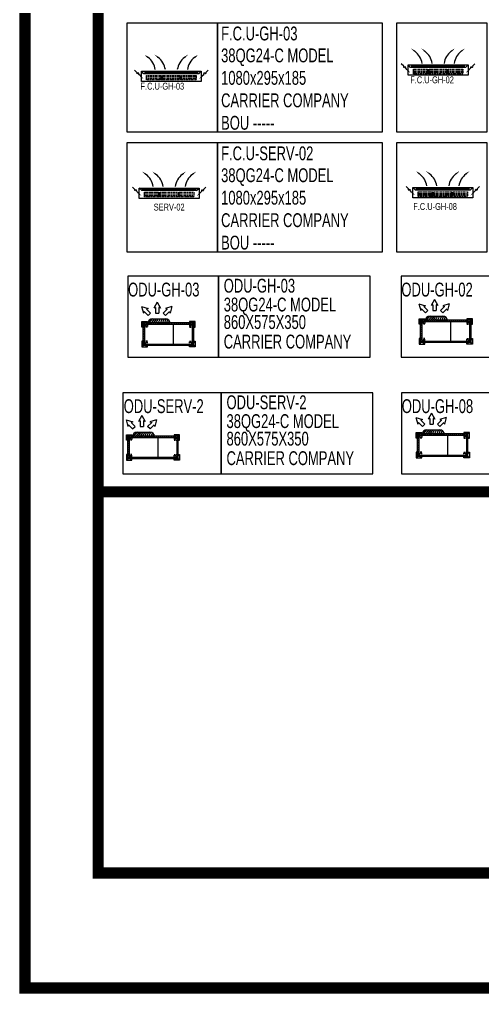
# Model space of a CAD drawing. Header units: millimetres. Extents: x -21221 to 1625077, y -149981 to 356550.
# Drawn here: x 234748 to 243103, y 124224 to 141794 of the extents above; entities that cross this region are included whole.
import ezdxf
from ezdxf.enums import TextEntityAlignment as Align

# ---------------------------------------------------------------- set-up
doc = ezdxf.new("R2010")
doc.units = ezdxf.units.MM
doc.header["$LTSCALE"] = 1000
doc.header["$MEASUREMENT"] = 0
doc.linetypes.add('HIDDEN', pattern=[0.375, 0.25, -0.125])
doc.linetypes.add('HIDDEN2', pattern=[0.1875, 0.125, -0.0625])
doc.layers.get('0').update_dxf_attribs({"linetype": 'CONTINUOUS'})
doc.layers.add('12- EQUIPMENT HVAC', color=12, linetype='CONTINUOUS')
doc.styles.add('STENCIL', font='stencil.shx')
doc.styles.add('TEXT-P', font='stencil.shx', dxfattribs={"height": 0.3})

# ---------------------------------------------------------------- blocks, each defined once
blk = doc.blocks.new('ch-02')
for p, q in [((-620, 52), (-663, 94)), ((-556, -12), (-590, 21)), ((-495, 30), (-540, 75)), ((495, 30), (-495, 30)), ((484, 52), (-484, 52)), ((-432, 68), (-464, 37)), ((-446, -84), (-446, 0)), ((-377, 68), (-409, 37)), ((-322, 68), (-354, 37)), ((-267, 68), (-299, 37)), ((-212, 68), (-244, 37)), ((-157, 68), (-189, 37)), ((-184, -84), (-184, 0)), ((-162, -84), (-162, 0)), ((-102, 68), (-134, 37)), ((-47, 68), (-79, 37)), ((-2, 68), (-33, 37)), ((2, 68), (34, 37)), ((47, 68), (79, 37)), ((102, 68), (134, 37)), ((157, 68), (189, 37)), ((162, -84), (162, 0)), ((184, -84), (184, 0)), ((212, 68), (244, 37)), ((267, 68), (299, 37)), ((322, 68), (354, 37)), ((377, 68), (409, 37)), ((432, 68), (464, 37)), ((495, 30), (540, 75)), ((556, -12), (590, 21)), ((620, 52), (663, 94))]:
    blk.add_line(p, q)
at = {"linetype": 'HIDDEN2', "ltscale": 0.15}
for p, q in [((-446, 0), (-184, 0)), ((-162, 0), (162, 0)), ((184, 0), (446, 0)), ((-446, -28), (-184, -28)), ((-446, -56), (-184, -56)), ((-162, -28), (162, -28)), ((-162, -56), (162, -56)), ((184, -28), (446, -28)), ((184, -56), (446, -56))]:
    blk.add_line(p, q, dxfattribs=at)
blk.add_lwpolyline([(540, -110), (-540, -110), (-540, 75), (540, 75)], close=True)
blk.add_lwpolyline([(446, 0), (446, -84), (-446, -84)], dxfattribs=at)
for centre in [(-448, 52), (-393, 52), (-338, 52), (-283, 52), (-228, 52), (-173, 52), (-118, 52), (-63, 52), (-17, 52), (18, 52), (63, 52), (118, 52), (173, 52), (228, 52), (283, 52), (338, 52), (393, 52), (448, 52)]:
    blk.add_circle(centre, 3.49)
for centre, radius, start, end in [((-619, 56, 168180), 333, 8.4123, 53.1229), ((-437, 56, 168180), 333, 8.4123, 53.1229), ((437, 56, 168180), 333, 126.8771, 171.5877), ((619, 56, 168180), 333, 126.8771, 171.5877), ((-614, 46), 12.8, 135.5963, 315.5963), ((-596, 28), 12.8, 315.0042, 135.0042), ((596, 28), 12.8, 44.9958, 224.9958), ((614, 46), 12.8, 224.4037, 44.4037)]:
    blk.add_arc(centre, radius, start, end)
at = {"linetype": 'Continuous'}
for points in [[(-411, 334, 168180), (-427, 311, 168180), (-486, 373, 168180)], [(-229, 333, 168180), (-246, 312, 168180), (-303, 375, 168180)], [(229, 333, 168180), (246, 312, 168180), (303, 375, 168180)], [(411, 334, 168180), (427, 311, 168180), (486, 373, 168180)]]:
    blk.add_solid(points, dxfattribs=at)
for points in [[(-547, -2), (-566, -21), (-499, -69)], [(547, -2), (566, -21), (499, -69)]]:
    blk.add_solid(points)
blk = doc.blocks.new('ch-03')
for p, q in [((-654, 15), (-696, 58)), ((-529, -7), (-574, 38)), ((451, 16), (-518, 16)), ((-466, 32), (-498, 0)), ((-411, 32), (-443, 0)), ((-356, 32), (-388, 0)), ((-301, 32), (-333, 0)), ((-246, 32), (-278, 0)), ((-191, 32), (-223, 0)), ((-136, 32), (-168, 0)), ((-81, 32), (-113, 0)), ((-35, 32), (-67, 0)), ((-32, 32), (0, 0)), ((14, 32), (45, 0)), ((69, 32), (100, 0)), ((124, 32), (155, 0)), ((179, 32), (210, 0)), ((234, 32), (265, 0)), ((289, 32), (320, 0)), ((344, 32), (375, 0)), ((399, 32), (430, 0)), ((461, -7), (506, 38)), ((587, 15), (629, 58)), ((-590, -48), (-623, -15)), ((461, -7), (-529, -7)), ((-480, -120), (-480, -37)), ((-218, -120), (-218, -37)), ((-195, -120), (-195, -37)), ((128, -120), (128, -37)), ((150, -120), (150, -37)), ((523, -48), (556, -15))]:
    blk.add_line(p, q)
at = {"linetype": 'HIDDEN2', "ltscale": 0.15}
for p, q in [((-480, -37), (-218, -37)), ((-480, -65), (-218, -65)), ((-480, -92), (-218, -92)), ((-195, -37), (128, -37)), ((-195, -65), (128, -65)), ((-195, -92), (128, -92)), ((150, -37), (413, -37)), ((150, -65), (413, -65)), ((150, -92), (413, -92))]:
    blk.add_line(p, q, dxfattribs=at)
blk.add_lwpolyline([(506, -147), (-574, -147), (-574, 38), (506, 38)], close=True)
blk.add_lwpolyline([(413, -37), (413, -120), (-480, -120)], dxfattribs=at)
for centre in [(-482, 16), (-427, 16), (-372, 16), (-317, 16), (-262, 16), (-207, 16), (-152, 16), (-97, 16), (-51, 16), (-16, 16), (30, 16), (85, 16), (140, 16), (195, 16), (250, 16), (305, 16), (360, 16), (415, 16)]:
    blk.add_circle(centre, 3.49)
for centre, radius, start, end in [((-652, 20, 168180), 333, 8.4123, 53.1229), ((-471, 20, 168180), 333, 8.4123, 53.1229), ((404, 20, 168180), 333, 126.8771, 171.5877), ((585, 20, 168180), 333, 126.8771, 171.5877), ((-648, 9), 12.8, 135.5963, 315.5963), ((-630, -9), 12.8, 315.0042, 135.0042), ((562, -9), 12.8, 44.9958, 224.9958), ((580, 9), 12.8, 224.4037, 44.4037)]:
    blk.add_arc(centre, radius, start, end)
at = {"linetype": 'Continuous'}
for points in [[(-444, 297, 168180), (-461, 275, 168180), (-519, 336, 168180)], [(-263, 297, 168180), (-280, 275, 168180), (-337, 338, 168180)], [(195, 297, 168180), (213, 275, 168180), (269, 338, 168180)], [(377, 297, 168180), (394, 275, 168180), (452, 336, 168180)]]:
    blk.add_solid(points, dxfattribs=at)
for points in [[(-581, -39), (-600, -58), (-533, -105)], [(513, -39), (532, -58), (466, -105)]]:
    blk.add_solid(points)
blk = doc.blocks.new('ch-08')
for p, q in [((-620, 22), (-663, 64)), ((-495, 0), (-540, 45)), ((495, 0), (-495, 0)), ((484, 22), (-484, 22)), ((-433, 38), (-464, 7)), ((-378, 38), (-409, 7)), ((-323, 38), (-354, 7)), ((-268, 38), (-299, 7)), ((-213, 38), (-244, 7)), ((-158, 38), (-189, 7)), ((-103, 38), (-134, 7)), ((-48, 38), (-79, 7)), ((-2, 38), (-33, 7)), ((2, 38), (34, 7)), ((47, 38), (79, 7)), ((102, 38), (134, 7)), ((157, 38), (189, 7)), ((212, 38), (244, 7)), ((267, 38), (299, 7)), ((322, 38), (354, 7)), ((377, 38), (409, 7)), ((432, 38), (464, 7)), ((495, 0), (540, 45)), ((620, 22), (663, 64)), ((-556, -42), (-590, -8)), ((-446, -114), (-446, -30)), ((-184, -114), (-184, -30)), ((-162, -114), (-162, -30)), ((162, -114), (162, -30)), ((184, -114), (184, -30)), ((556, -42), (590, -8))]:
    blk.add_line(p, q)
at = {"linetype": 'HIDDEN2', "ltscale": 0.15}
for p, q in [((-446, -30), (-184, -30)), ((-446, -58), (-184, -58)), ((-446, -86), (-184, -86)), ((-162, -30), (162, -30)), ((-162, -58), (162, -58)), ((-162, -86), (162, -86)), ((184, -30), (446, -30)), ((184, -58), (446, -58)), ((184, -86), (446, -86))]:
    blk.add_line(p, q, dxfattribs=at)
blk.add_lwpolyline([(540, -140), (-540, -140), (-540, 45), (540, 45)], close=True)
blk.add_lwpolyline([(446, -30), (446, -114), (-446, -114)], dxfattribs=at)
for centre in [(-448, 22), (-393, 22), (-338, 22), (-283, 22), (-228, 22), (-173, 22), (-118, 22), (-63, 22), (-17, 22), (18, 22), (63, 22), (118, 22), (173, 22), (228, 22), (283, 22), (338, 22), (393, 22), (448, 22)]:
    blk.add_circle(centre, 3.49)
for centre, radius, start, end in [((-619, 26, 168180), 333, 8.4123, 53.1229), ((-437, 26, 168180), 333, 8.4123, 53.1229), ((437, 26, 168180), 333, 126.8771, 171.5877), ((619, 26, 168180), 333, 126.8771, 171.5877), ((-614, 16), 12.8, 135.5963, 315.5963), ((-596, -2), 12.8, 315.0042, 135.0042), ((596, -2), 12.8, 44.9958, 224.9958), ((614, 16), 12.8, 224.4037, 44.4037)]:
    blk.add_arc(centre, radius, start, end)
at = {"linetype": 'Continuous'}
for points in [[(-411, 304, 168180), (-428, 281, 168180), (-486, 343, 168180)], [(-229, 303, 168180), (-246, 282, 168180), (-303, 345, 168180)], [(229, 303, 168180), (246, 282, 168180), (303, 345, 168180)], [(411, 304, 168180), (427, 281, 168180), (486, 343, 168180)]]:
    blk.add_solid(points, dxfattribs=at)
for points in [[(-547, -32), (-566, -51), (-500, -98)], [(547, -32), (566, -51), (499, -98)]]:
    blk.add_solid(points)
blk = doc.blocks.new('serv-02')
for p, q in [((-654, 15), (-696, 58)), ((-529, -7), (-574, 38)), ((451, 16), (-518, 16)), ((-466, 32), (-498, 0)), ((-411, 32), (-443, 0)), ((-356, 32), (-388, 0)), ((-301, 32), (-333, 0)), ((-246, 32), (-278, 0)), ((-191, 32), (-223, 0)), ((-136, 32), (-168, 0)), ((-81, 32), (-113, 0)), ((-35, 32), (-67, 0)), ((-32, 32), (0, 0)), ((14, 32), (45, 0)), ((69, 32), (100, 0)), ((124, 32), (155, 0)), ((179, 32), (210, 0)), ((234, 32), (265, 0)), ((289, 32), (320, 0)), ((344, 32), (375, 0)), ((399, 32), (430, 0)), ((461, -7), (506, 38)), ((587, 15), (629, 58)), ((-590, -48), (-623, -15)), ((461, -7), (-529, -7)), ((-480, -120), (-480, -37)), ((-218, -120), (-218, -37)), ((-195, -120), (-195, -37)), ((128, -120), (128, -37)), ((150, -120), (150, -37)), ((523, -48), (556, -15))]:
    blk.add_line(p, q)
at = {"linetype": 'HIDDEN2', "ltscale": 0.15}
for p, q in [((-480, -37), (-218, -37)), ((-480, -65), (-218, -65)), ((-480, -92), (-218, -92)), ((-195, -37), (128, -37)), ((-195, -65), (128, -65)), ((-195, -92), (128, -92)), ((150, -37), (413, -37)), ((150, -65), (413, -65)), ((150, -92), (413, -92))]:
    blk.add_line(p, q, dxfattribs=at)
blk.add_lwpolyline([(506, -147), (-574, -147), (-574, 38), (506, 38)], close=True)
blk.add_lwpolyline([(413, -37), (413, -120), (-480, -120)], dxfattribs=at)
for centre in [(-482, 16), (-427, 16), (-372, 16), (-317, 16), (-262, 16), (-207, 16), (-152, 16), (-97, 16), (-51, 16), (-16, 16), (30, 16), (85, 16), (140, 16), (195, 16), (250, 16), (305, 16), (360, 16), (415, 16)]:
    blk.add_circle(centre, 3.49)
for centre, radius, start, end in [((-652, 20, 168180), 333, 8.4123, 53.1229), ((-471, 20, 168180), 333, 8.4123, 53.1229), ((404, 20, 168180), 333, 126.8771, 171.5877), ((585, 20, 168180), 333, 126.8771, 171.5877), ((-648, 9), 12.8, 135.5963, 315.5963), ((-630, -9), 12.8, 315.0042, 135.0042), ((562, -9), 12.8, 44.9958, 224.9958), ((580, 9), 12.8, 224.4037, 44.4037)]:
    blk.add_arc(centre, radius, start, end)
at = {"linetype": 'Continuous'}
for points in [[(-444, 297, 168180), (-461, 275, 168180), (-519, 336, 168180)], [(-263, 297, 168180), (-280, 275, 168180), (-337, 338, 168180)], [(195, 297, 168180), (213, 275, 168180), (269, 338, 168180)], [(377, 297, 168180), (394, 275, 168180), (452, 336, 168180)]]:
    blk.add_solid(points, dxfattribs=at)
for points in [[(-581, -39), (-600, -58), (-533, -105)], [(513, -39), (532, -58), (466, -105)]]:
    blk.add_solid(points)
blk = doc.blocks.new('ODU-GH-02')
at = {"color": 12}
for p, q in [((-82, 396), (-143, 290)), ((-82, 396), (-20, 290)), ((-362, 318), (-244, 286)), ((-362, 318), (-331, 199)), ((-319, 231), (-331, 199)), ((-319, 231), (-247, 158)), ((-244, 286), (-276, 274)), ((-276, 274), (-203, 201)), ((-247, 158), (-203, 201)), ((-113, 304), (-143, 290)), ((-113, 304), (-113, 201)), ((-113, 201), (-51, 201)), ((-51, 304), (-51, 201)), ((-20, 290), (-51, 304)), ((98, 274), (25, 201)), ((69, 158), (25, 201)), ((184, 318), (66, 286)), ((66, 286), (98, 274)), ((141, 231), (69, 158)), ((141, 231), (153, 199)), ((184, 318), (153, 199))]:
    blk.add_line(p, q, dxfattribs=at)
at = {"color": 9}
for p, q in [((-333, -381), (-333, 25)), ((-283, -25), (-333, 25)), ((577, 25), (-333, 25)), ((527, -25), (577, 25)), ((577, -381), (577, 25)), ((-283, -331), (-333, -381)), ((527, -331), (577, -381)), ((577, -381), (-333, -381))]:
    blk.add_line(p, q, dxfattribs=at)
at = {"color": 9, "linetype": 'HIDDEN', "ltscale": 0.1}
for p, q in [((-328, -376), (-328, 20)), ((572, 20), (-328, 20)), ((572, -376), (572, 20)), ((572, -376), (-328, -376))]:
    blk.add_line(p, q, dxfattribs=at)
at = {"color": 200}
for p, q in [((-308, 0), (552, 0)), ((-252, 0), (-252, 9)), ((-163, 97), (63, 97)), ((152, 9), (152, 0)), ((496, 0), (496, 9)), ((552, 0), (552, -356)), ((552, 0), (552, -356)), ((-308, 0), (-308, -356)), ((207, 0), (207, -356)), ((-308, -356), (552, -356))]:
    blk.add_line(p, q, dxfattribs=at)
at = {"color": 1, "linetype": 'HIDDEN'}
for p, q in [((-173, 97), (-249, 0)), ((-130, 97), (-206, 0)), ((-96, 97), (-164, 0)), ((-62, 97), (-122, 0)), ((-28, 97), (-79, 0)), ((6, 97), (-37, 0)), ((42, 97), (0, 0)), ((79, 96), (37, 0)), ((110, 84), (74, 0)), ((136, 59), (111, 0))]:
    blk.add_line(p, q, dxfattribs=at)
at = {"color": 9, "ltscale": 0.1}
for points in [[(-333, -50), (-358, -50), (-358, 50), (-258, 50), (-258, 25)], [(577, -50), (602, -50), (602, 50), (502, 50), (502, 25)], [(-333, -306), (-358, -306), (-358, -406), (-258, -406), (-258, -381)], [(577, -306), (602, -306), (602, -406), (502, -406), (502, -381)]]:
    blk.add_lwpolyline(points, dxfattribs=at)
at = {"color": 9, "ltscale": 0.01}
for points in [[(-343, 42), (-337, 39), (-337, 31), (-343, 28), (-350, 31), (-350, 39)], [(-273, 42), (-280, 39), (-280, 31), (-273, 28), (-267, 31), (-267, 39)], [(517, 42), (523, 39), (523, 31), (517, 28), (510, 31), (510, 39)], [(587, 42), (580, 39), (580, 31), (587, 28), (593, 31), (593, 39)], [(-343, -42), (-337, -39), (-337, -31), (-343, -28), (-350, -31), (-350, -39)], [(587, -42), (580, -39), (580, -31), (587, -28), (593, -31), (593, -39)], [(-343, -314), (-337, -318), (-337, -325), (-343, -329), (-350, -325), (-350, -318)], [(587, -314), (580, -318), (580, -325), (587, -329), (593, -325), (593, -318)], [(-343, -399), (-337, -395), (-337, -388), (-343, -384), (-350, -388), (-350, -395)], [(-273, -399), (-280, -395), (-280, -388), (-273, -384), (-267, -388), (-267, -395)], [(517, -399), (523, -395), (523, -388), (517, -384), (510, -388), (510, -395)], [(587, -399), (580, -395), (580, -388), (587, -384), (593, -388), (593, -395)]]:
    blk.add_lwpolyline(points, close=True, dxfattribs=at)
at = {"color": 9, "linetype": 'HIDDEN', "ltscale": 0.1}
for points in [[(-258, 25), (-258, -50), (-333, -50)], [(-323, 15), (-323, -30), (-328, -30)], [(502, 25), (502, -50), (577, -50)], [(567, 15), (567, -30), (572, -30)], [(-258, -381), (-258, -306), (-333, -306)], [(-323, -371), (-323, -326), (-328, -326)], [(502, -381), (502, -306), (577, -306)], [(567, -371), (567, -326), (572, -326)]]:
    blk.add_lwpolyline(points, dxfattribs=at)
at = {"color": 9, "linetype": 'HIDDEN', "ltscale": 0.01}
for points in [[(-273, -42), (-280, -39), (-280, -31), (-273, -28), (-267, -31), (-267, -39)], [(517, -42), (523, -39), (523, -31), (517, -28), (510, -31), (510, -39)], [(-273, -314), (-280, -318), (-280, -325), (-273, -329), (-267, -325), (-267, -318)], [(517, -314), (523, -318), (523, -325), (517, -329), (510, -325), (510, -318)]]:
    blk.add_lwpolyline(points, close=True, dxfattribs=at)
for centre in [(-343, 35), (-273, 35), (517, 35), (587, 35), (-343, -35), (-273, -35), (517, -35), (587, -35), (-343, -321), (-273, -321), (517, -321), (587, -321), (-343, -391), (-273, -391), (517, -391), (587, -391)]:
    blk.add_circle(centre, 3.66, dxfattribs=at)
at = {"color": 200}
for centre, start, end in [((-163, 9), 90, 180), ((63, 9), 360, 90)]:
    blk.add_arc(centre, 88.7, start, end, dxfattribs=at)
blk = doc.blocks.new('ODU-GH-03')
at = {"color": 12}
for p, q in [((-119, 396), (-180, 290)), ((-119, 396), (-57, 290)), ((-399, 318), (-280, 286)), ((-399, 318), (-368, 199)), ((-356, 231), (-368, 199)), ((-356, 231), (-283, 158)), ((-280, 286), (-313, 274)), ((-313, 274), (-240, 201)), ((-283, 158), (-240, 201)), ((-149, 304), (-180, 290)), ((-149, 304), (-150, 201)), ((-150, 201), (-88, 201)), ((-88, 304), (-88, 201)), ((-57, 290), (-88, 304)), ((61, 274), (-12, 201)), ((32, 158), (-12, 201)), ((147, 318), (29, 286)), ((29, 286), (61, 274)), ((105, 231), (32, 158)), ((105, 231), (116, 199)), ((147, 318), (116, 199))]:
    blk.add_line(p, q, dxfattribs=at)
at = {"color": 9}
for p, q in [((-370, -381), (-370, 25)), ((-320, -25), (-370, 25)), ((540, 25), (-370, 25)), ((490, -25), (540, 25)), ((540, -381), (540, 25)), ((-320, -331), (-370, -381)), ((490, -331), (540, -381)), ((540, -381), (-370, -381))]:
    blk.add_line(p, q, dxfattribs=at)
at = {"color": 9, "linetype": 'HIDDEN', "ltscale": 0.1}
for p, q in [((-365, -376), (-365, 20)), ((535, 20), (-365, 20)), ((535, -376), (535, 20)), ((535, -376), (-365, -376))]:
    blk.add_line(p, q, dxfattribs=at)
at = {"color": 200}
for p, q in [((-345, 0), (515, 0)), ((-289, 0), (-289, 9)), ((-200, 97), (26, 97)), ((115, 9), (115, 0)), ((459, 0), (459, 9)), ((515, 0), (515, -356)), ((515, 0), (515, -356)), ((-345, 0), (-345, -356)), ((170, 0), (170, -356)), ((-345, -356), (515, -356))]:
    blk.add_line(p, q, dxfattribs=at)
at = {"color": 1, "linetype": 'HIDDEN'}
for p, q in [((-210, 97), (-286, 0)), ((-167, 97), (-243, 0)), ((-133, 97), (-201, 0)), ((-99, 97), (-158, 0)), ((-65, 97), (-116, 0)), ((-31, 97), (-74, 0)), ((6, 97), (-37, 0)), ((42, 96), (0, 0)), ((73, 84), (37, 0)), ((99, 59), (74, 0))]:
    blk.add_line(p, q, dxfattribs=at)
at = {"color": 9, "ltscale": 0.1}
for points in [[(-370, -50), (-395, -50), (-395, 50), (-295, 50), (-295, 25)], [(540, -50), (565, -50), (565, 50), (465, 50), (465, 25)], [(-370, -306), (-395, -306), (-395, -406), (-295, -406), (-295, -381)], [(540, -306), (565, -306), (565, -406), (465, -406), (465, -381)]]:
    blk.add_lwpolyline(points, dxfattribs=at)
at = {"color": 9, "ltscale": 0.01}
for points in [[(-380, 42), (-374, 39), (-374, 31), (-380, 28), (-386, 31), (-386, 39)], [(-310, 42), (-316, 39), (-316, 31), (-310, 28), (-304, 31), (-304, 39)], [(480, 42), (486, 39), (486, 31), (480, 28), (474, 31), (474, 39)], [(550, 42), (544, 39), (544, 31), (550, 28), (556, 31), (556, 39)], [(-380, -42), (-374, -39), (-374, -31), (-380, -28), (-386, -31), (-386, -39)], [(550, -42), (544, -39), (544, -31), (550, -28), (556, -31), (556, -39)], [(-380, -314), (-374, -318), (-374, -325), (-380, -329), (-386, -325), (-386, -318)], [(550, -314), (544, -318), (544, -325), (550, -329), (556, -325), (556, -318)], [(-380, -399), (-374, -395), (-374, -388), (-380, -384), (-386, -388), (-386, -395)], [(-310, -399), (-316, -395), (-316, -388), (-310, -384), (-304, -388), (-304, -395)], [(480, -399), (486, -395), (486, -388), (480, -384), (474, -388), (474, -395)], [(550, -399), (544, -395), (544, -388), (550, -384), (556, -388), (556, -395)]]:
    blk.add_lwpolyline(points, close=True, dxfattribs=at)
at = {"color": 9, "linetype": 'HIDDEN', "ltscale": 0.1}
for points in [[(-295, 25), (-295, -50), (-370, -50)], [(-360, 15), (-360, -30), (-365, -30)], [(465, 25), (465, -50), (540, -50)], [(530, 15), (530, -30), (535, -30)], [(-295, -381), (-295, -306), (-370, -306)], [(-360, -371), (-360, -326), (-365, -326)], [(465, -381), (465, -306), (540, -306)], [(530, -371), (530, -326), (535, -326)]]:
    blk.add_lwpolyline(points, dxfattribs=at)
at = {"color": 9, "linetype": 'HIDDEN', "ltscale": 0.01}
for points in [[(-310, -42), (-316, -39), (-316, -31), (-310, -28), (-304, -31), (-304, -39)], [(480, -42), (486, -39), (486, -31), (480, -28), (474, -31), (474, -39)], [(-310, -314), (-316, -318), (-316, -325), (-310, -329), (-304, -325), (-304, -318)], [(480, -314), (486, -318), (486, -325), (480, -329), (474, -325), (474, -318)]]:
    blk.add_lwpolyline(points, close=True, dxfattribs=at)
for centre in [(-380, 35), (-310, 35), (480, 35), (550, 35), (-380, -35), (-310, -35), (480, -35), (550, -35), (-380, -321), (-310, -321), (480, -321), (550, -321), (-380, -391), (-310, -391), (480, -391), (550, -391)]:
    blk.add_circle(centre, 3.66, dxfattribs=at)
at = {"color": 200}
for centre, start, end in [((-200, 9), 90, 180), ((26, 9), 360, 90)]:
    blk.add_arc(centre, 88.7, start, end, dxfattribs=at)
blk = doc.blocks.new('ODU-GH-08')
at = {"color": 12}
for p, q in [((-155, 396), (-217, 290)), ((-155, 396), (-94, 290)), ((-436, 318), (-317, 286)), ((-436, 318), (-405, 199)), ((-393, 231), (-405, 199)), ((-393, 231), (-320, 158)), ((-317, 286), (-350, 274)), ((-350, 274), (-277, 201)), ((-320, 158), (-277, 201)), ((-186, 304), (-217, 290)), ((-186, 304), (-187, 201)), ((-187, 201), (-125, 201)), ((-125, 304), (-125, 201)), ((-94, 290), (-125, 304)), ((24, 274), (-49, 201)), ((-5, 158), (-49, 201)), ((111, 318), (-8, 286)), ((-8, 286), (24, 274)), ((68, 231), (-5, 158)), ((68, 231), (79, 199)), ((111, 318), (79, 199))]:
    blk.add_line(p, q, dxfattribs=at)
at = {"color": 9}
for p, q in [((-407, -381), (-407, 25)), ((-357, -25), (-407, 25)), ((503, 25), (-407, 25)), ((453, -25), (503, 25)), ((503, -381), (503, 25)), ((-357, -331), (-407, -381)), ((453, -331), (503, -381)), ((503, -381), (-407, -381))]:
    blk.add_line(p, q, dxfattribs=at)
at = {"color": 9, "linetype": 'HIDDEN', "ltscale": 0.1}
for p, q in [((-402, -376), (-402, 20)), ((498, 20), (-402, 20)), ((498, -376), (498, 20)), ((498, -376), (-402, -376))]:
    blk.add_line(p, q, dxfattribs=at)
at = {"color": 200}
for p, q in [((-382, 0), (478, 0)), ((-326, 0), (-326, 9)), ((-237, 97), (-11, 97)), ((78, 9), (78, 0)), ((422, 0), (422, 9)), ((478, 0), (478, -356)), ((478, 0), (478, -356)), ((-382, 0), (-382, -356)), ((133, 0), (133, -356)), ((-382, -356), (478, -356))]:
    blk.add_line(p, q, dxfattribs=at)
at = {"color": 1, "linetype": 'HIDDEN'}
for p, q in [((-247, 97), (-323, 0)), ((-203, 97), (-280, 0)), ((-170, 97), (-238, 0)), ((-136, 97), (-195, 0)), ((-102, 97), (-153, 0)), ((-68, 97), (-111, 0)), ((-31, 97), (-74, 0)), ((5, 96), (-37, 0)), ((37, 84), (0, 0)), ((63, 59), (37, 0))]:
    blk.add_line(p, q, dxfattribs=at)
at = {"color": 9, "ltscale": 0.1}
for points in [[(-407, -50), (-432, -50), (-432, 50), (-332, 50), (-332, 25)], [(503, -50), (528, -50), (528, 50), (428, 50), (428, 25)], [(-407, -306), (-432, -306), (-432, -406), (-332, -406), (-332, -381)], [(503, -306), (528, -306), (528, -406), (428, -406), (428, -381)]]:
    blk.add_lwpolyline(points, dxfattribs=at)
at = {"color": 9, "ltscale": 0.01}
for points in [[(-417, 42), (-411, 39), (-411, 31), (-417, 28), (-423, 31), (-423, 39)], [(-347, 42), (-353, 39), (-353, 31), (-347, 28), (-341, 31), (-341, 39)], [(443, 42), (449, 39), (449, 31), (443, 28), (437, 31), (437, 39)], [(513, 42), (507, 39), (507, 31), (513, 28), (519, 31), (519, 39)], [(-417, -42), (-411, -39), (-411, -31), (-417, -28), (-423, -31), (-423, -39)], [(513, -42), (507, -39), (507, -31), (513, -28), (519, -31), (519, -39)], [(-417, -314), (-411, -318), (-411, -325), (-417, -329), (-423, -325), (-423, -318)], [(513, -314), (507, -318), (507, -325), (513, -329), (519, -325), (519, -318)], [(-417, -399), (-411, -395), (-411, -388), (-417, -384), (-423, -388), (-423, -395)], [(-347, -399), (-353, -395), (-353, -388), (-347, -384), (-341, -388), (-341, -395)], [(443, -399), (449, -395), (449, -388), (443, -384), (437, -388), (437, -395)], [(513, -399), (507, -395), (507, -388), (513, -384), (519, -388), (519, -395)]]:
    blk.add_lwpolyline(points, close=True, dxfattribs=at)
at = {"color": 9, "linetype": 'HIDDEN', "ltscale": 0.1}
for points in [[(-332, 25), (-332, -50), (-407, -50)], [(-397, 15), (-397, -30), (-402, -30)], [(428, 25), (428, -50), (503, -50)], [(493, 15), (493, -30), (498, -30)], [(-332, -381), (-332, -306), (-407, -306)], [(-397, -371), (-397, -326), (-402, -326)], [(428, -381), (428, -306), (503, -306)], [(493, -371), (493, -326), (498, -326)]]:
    blk.add_lwpolyline(points, dxfattribs=at)
at = {"color": 9, "linetype": 'HIDDEN', "ltscale": 0.01}
for points in [[(-347, -42), (-353, -39), (-353, -31), (-347, -28), (-341, -31), (-341, -39)], [(443, -42), (449, -39), (449, -31), (443, -28), (437, -31), (437, -39)], [(-347, -314), (-353, -318), (-353, -325), (-347, -329), (-341, -325), (-341, -318)], [(443, -314), (449, -318), (449, -325), (443, -329), (437, -325), (437, -318)]]:
    blk.add_lwpolyline(points, close=True, dxfattribs=at)
for centre in [(-417, 35), (-347, 35), (443, 35), (513, 35), (-417, -35), (-347, -35), (443, -35), (513, -35), (-417, -321), (-347, -321), (443, -321), (513, -321), (-417, -391), (-347, -391), (443, -391), (513, -391)]:
    blk.add_circle(centre, 3.66, dxfattribs=at)
at = {"color": 200}
for centre, start, end in [((-237, 9), 90, 180), ((-11, 9), 360, 90)]:
    blk.add_arc(centre, 88.7, start, end, dxfattribs=at)
blk = doc.blocks.new('ODU-SERV-2')
at = {"color": 12}
for p, q in [((-203, 396), (-265, 290)), ((-203, 396), (-142, 290)), ((-484, 318), (-365, 286)), ((-484, 318), (-452, 199)), ((-441, 231), (-452, 199)), ((-441, 231), (-368, 158)), ((-365, 286), (-397, 274)), ((-397, 274), (-325, 201)), ((-368, 158), (-325, 201)), ((-234, 304), (-265, 290)), ((-234, 304), (-235, 201)), ((-235, 201), (-173, 201)), ((-173, 304), (-173, 201)), ((-142, 290), (-173, 304)), ((-24, 274), (-97, 201)), ((-53, 158), (-97, 201)), ((63, 318), (-56, 286)), ((-56, 286), (-24, 274)), ((20, 231), (-53, 158)), ((20, 231), (31, 199)), ((63, 318), (31, 199))]:
    blk.add_line(p, q, dxfattribs=at)
at = {"color": 9}
for p, q in [((-455, -381), (-455, 25)), ((-405, -25), (-455, 25)), ((455, 25), (-455, 25)), ((405, -25), (455, 25)), ((455, -381), (455, 25)), ((-405, -331), (-455, -381)), ((405, -331), (455, -381)), ((455, -381), (-455, -381))]:
    blk.add_line(p, q, dxfattribs=at)
at = {"color": 9, "linetype": 'HIDDEN', "ltscale": 0.1}
for p, q in [((-450, -376), (-450, 20)), ((450, 20), (-450, 20)), ((450, -376), (450, 20)), ((450, -376), (-450, -376))]:
    blk.add_line(p, q, dxfattribs=at)
at = {"color": 200}
for p, q in [((-430, 0), (430, 0)), ((-374, 0), (-374, 9)), ((-285, 97), (-59, 97)), ((30, 9), (30, 0)), ((374, 0), (374, 9)), ((430, 0), (430, -356)), ((430, 0), (430, -356)), ((-430, 0), (-430, -356)), ((85, 0), (85, -356)), ((-430, -356), (430, -356))]:
    blk.add_line(p, q, dxfattribs=at)
at = {"color": 1, "linetype": 'HIDDEN'}
for p, q in [((-295, 97), (-371, 0)), ((-251, 97), (-328, 0)), ((-218, 97), (-286, 0)), ((-184, 97), (-243, 0)), ((-150, 97), (-201, 0)), ((-116, 97), (-159, 0)), ((-79, 97), (-122, 0)), ((-43, 96), (-85, 0)), ((-11, 84), (-48, 0)), ((15, 59), (-11, 0))]:
    blk.add_line(p, q, dxfattribs=at)
at = {"color": 9, "ltscale": 0.1}
for points in [[(-455, -50), (-480, -50), (-480, 50), (-380, 50), (-380, 25)], [(455, -50), (480, -50), (480, 50), (380, 50), (380, 25)], [(-455, -306), (-480, -306), (-480, -406), (-380, -406), (-380, -381)], [(455, -306), (480, -306), (480, -406), (380, -406), (380, -381)]]:
    blk.add_lwpolyline(points, dxfattribs=at)
at = {"color": 9, "ltscale": 0.01}
for points in [[(-465, 42), (-459, 39), (-459, 31), (-465, 28), (-471, 31), (-471, 39)], [(-395, 42), (-401, 39), (-401, 31), (-395, 28), (-389, 31), (-389, 39)], [(395, 42), (401, 39), (401, 31), (395, 28), (389, 31), (389, 39)], [(465, 42), (459, 39), (459, 31), (465, 28), (471, 31), (471, 39)], [(-465, -42), (-459, -39), (-459, -31), (-465, -28), (-471, -31), (-471, -39)], [(465, -42), (459, -39), (459, -31), (465, -28), (471, -31), (471, -39)], [(-465, -314), (-459, -318), (-459, -325), (-465, -329), (-471, -325), (-471, -318)], [(465, -314), (459, -318), (459, -325), (465, -329), (471, -325), (471, -318)], [(-465, -399), (-459, -395), (-459, -388), (-465, -384), (-471, -388), (-471, -395)], [(-395, -399), (-401, -395), (-401, -388), (-395, -384), (-389, -388), (-389, -395)], [(395, -399), (401, -395), (401, -388), (395, -384), (389, -388), (389, -395)], [(465, -399), (459, -395), (459, -388), (465, -384), (471, -388), (471, -395)]]:
    blk.add_lwpolyline(points, close=True, dxfattribs=at)
at = {"color": 9, "linetype": 'HIDDEN', "ltscale": 0.1}
for points in [[(-380, 25), (-380, -50), (-455, -50)], [(-445, 15), (-445, -30), (-450, -30)], [(380, 25), (380, -50), (455, -50)], [(445, 15), (445, -30), (450, -30)], [(-380, -381), (-380, -306), (-455, -306)], [(-445, -371), (-445, -326), (-450, -326)], [(380, -381), (380, -306), (455, -306)], [(445, -371), (445, -326), (450, -326)]]:
    blk.add_lwpolyline(points, dxfattribs=at)
at = {"color": 9, "linetype": 'HIDDEN', "ltscale": 0.01}
for points in [[(-395, -42), (-401, -39), (-401, -31), (-395, -28), (-389, -31), (-389, -39)], [(395, -42), (401, -39), (401, -31), (395, -28), (389, -31), (389, -39)], [(-395, -314), (-401, -318), (-401, -325), (-395, -329), (-389, -325), (-389, -318)], [(395, -314), (401, -318), (401, -325), (395, -329), (389, -325), (389, -318)]]:
    blk.add_lwpolyline(points, close=True, dxfattribs=at)
for centre in [(-465, 35), (-395, 35), (395, 35), (465, 35), (-465, -35), (-395, -35), (395, -35), (465, -35), (-465, -321), (-395, -321), (395, -321), (465, -321), (-465, -391), (-395, -391), (395, -391), (465, -391)]:
    blk.add_circle(centre, 3.66, dxfattribs=at)
at = {"color": 200}
for centre, start, end in [((-285, 9), 90, 180), ((-59, 9), 360, 90)]:
    blk.add_arc(centre, 88.7, start, end, dxfattribs=at)

msp = doc.modelspace()

# ---------------------------------------------------------------- linework, layer by layer
at = {"layer": '12- EQUIPMENT HVAC', "color": 212, "const_width": 200}
msp.add_lwpolyline([(314609.5, 173022.5), (293564.5, 173022.5), (293564.5, 208160), (234848.5, 208160), (234848.5, 124323.5), (314609.5, 124323.5), (314609.5, 173022.5)], dxfattribs=at)
for points in [[(265723.4, 144195.7), (236166.4, 144195.7), (236166.4, 133274.9), (265723.4, 133274.9)], [(265723.4, 133274.9), (236166.4, 133274.9), (236166.4, 126398), (265723.4, 126398)]]:
    msp.add_lwpolyline(points, close=True, dxfattribs=at)
at = {"layer": '12- EQUIPMENT HVAC', "color": 33}
for points in [[(238318.9, 141728.4), (236683.1, 141728.4), (236683.1, 139766.8), (238318.9, 139766.8)], [(238318.9, 139766.8), (241298.5, 139766.8), (241298.5, 141728.4), (238318.9, 141728.4)], [(243184.6, 141728.4), (241548.8, 141728.4), (241548.8, 139766.8), (243184.6, 139766.8)], [(238318.9, 139566.8), (236683.1, 139566.8), (236683.1, 137605.2), (238318.9, 137605.2)], [(238318.9, 137605.2), (241298.5, 137605.2), (241298.5, 139566.8), (238318.9, 139566.8)], [(243184.6, 139566.8), (241548.8, 139566.8), (241548.8, 137605.2), (243184.6, 137605.2)], [(238339.4, 137162.7), (236703.6, 137162.7), (236703.6, 135700), (238339.4, 135700)], [(238339.4, 135700), (241075.5, 135700), (241075.5, 137162.7), (238339.4, 137162.7)], [(243270.1, 137162.7), (241634.3, 137162.7), (241634.3, 135700), (243270.1, 135700)], [(238389.4, 135059.7), (236611.1, 135059.7), (236611.1, 133597), (238389.4, 133597)], [(238389.4, 133597), (241125.5, 133597), (241125.5, 135059.7), (238389.4, 135059.7)], [(243277.6, 135059.7), (241641.8, 135059.7), (241641.8, 133597), (243277.6, 133597)]]:
    msp.add_lwpolyline(points, close=True, dxfattribs=at)

# ---------------------------------------------------------------- block references
at = {"layer": '12- EQUIPMENT HVAC'}
for name, p in [('ch-02', (242301, 140898.4)), ('ch-03', (237521.8, 140823.2)), ('serv-02', (237482.6, 138713.7)), ('ch-08', (242386.3, 138716.1)), ('ODU-GH-02', (242318.4, 136345.5)), ('ODU-GH-03', (237352, 136296.3)), ('ODU-SERV-2', (237158.2, 134252.6)), ('ODU-GH-08', (242337.8, 134293.6))]:
    msp.add_blockref(name, p, dxfattribs=at)

# ---------------------------------------------------------------- texts
at = {"layer": '12- EQUIPMENT HVAC', "color": 4, "style": 'TEXT-P', "width": 0.7}
for s, p in [('F.C.U-GH-03', (238386.4, 141341.9)), ('38QG24-C MODEL', (238386.4, 140946.3)), ('1080x295x185 ', (238386.4, 140541.1)), ('CARRIER COMPANY', (238386.4, 140135.8)), ('BOU -----', (238386.4, 139730.5)), ('F.C.U-SERV-02', (238386.4, 139180.3)), ('38QG24-C MODEL', (238386.4, 138784.7)), ('1080x295x185 ', (238386.4, 138379.4)), ('CARRIER COMPANY', (238386.4, 137974.1)), ('BOU -----', (238386.4, 137568.8))]:
    msp.add_text(s, height=250, dxfattribs=at).set_placement(p, align=Align.BOTTOM_LEFT)
at = {"layer": '12- EQUIPMENT HVAC', "color": 4}
for s, height, style, width, p in [('F.C.U-GH-02', 125, 'STENCIL', 0.8, (241798.6, 140643.7, 0)), ('F.C.U-GH-03', 125, 'STENCIL', 0.8, (236932.6, 140528.5, 0)), ('SERV-02', 125, 'STENCIL', 0.8, (237170.6, 138347.6, 0)), ('F.C.U-GH-08', 125, 'STENCIL', 0.8, (241853.2, 138358.5, 0)), ('ODU-GH-03', 250, 'TEXT-P', 0.7, (238434, 136867)), ('ODU-GH-03', 250, 'TEXT-P', 0.7, (236708.3, 136797.1)), ('ODU-GH-02', 250, 'TEXT-P', 0.7, (241639, 136797.1)), ('38QG24-C MODEL', 250, 'TEXT-P', 0.7, (238434, 136527)), ('860X575X350', 250, 'TEXT-P', 0.7, (238434, 136210.9)), ('CARRIER COMPANY', 250, 'TEXT-P', 0.7, (238434, 135858.7)), ('ODU-SERV-2', 250, 'TEXT-P', 0.7, (236629.3, 134694.1)), ('ODU-SERV-2', 250, 'TEXT-P', 0.7, (238484, 134764)), ('ODU-GH-08', 250, 'TEXT-P', 0.7, (241646.5, 134694.1)), ('38QG24-C MODEL', 250, 'TEXT-P', 0.7, (238484, 134424)), ('860X575X350', 250, 'TEXT-P', 0.7, (238484, 134107.9)), ('CARRIER COMPANY', 250, 'TEXT-P', 0.7, (238484, 133755.7))]:
    msp.add_text(s, height=height, dxfattribs=dict(at, style=style, width=width)).set_placement(p)

doc.saveas('drawing.dxf')
